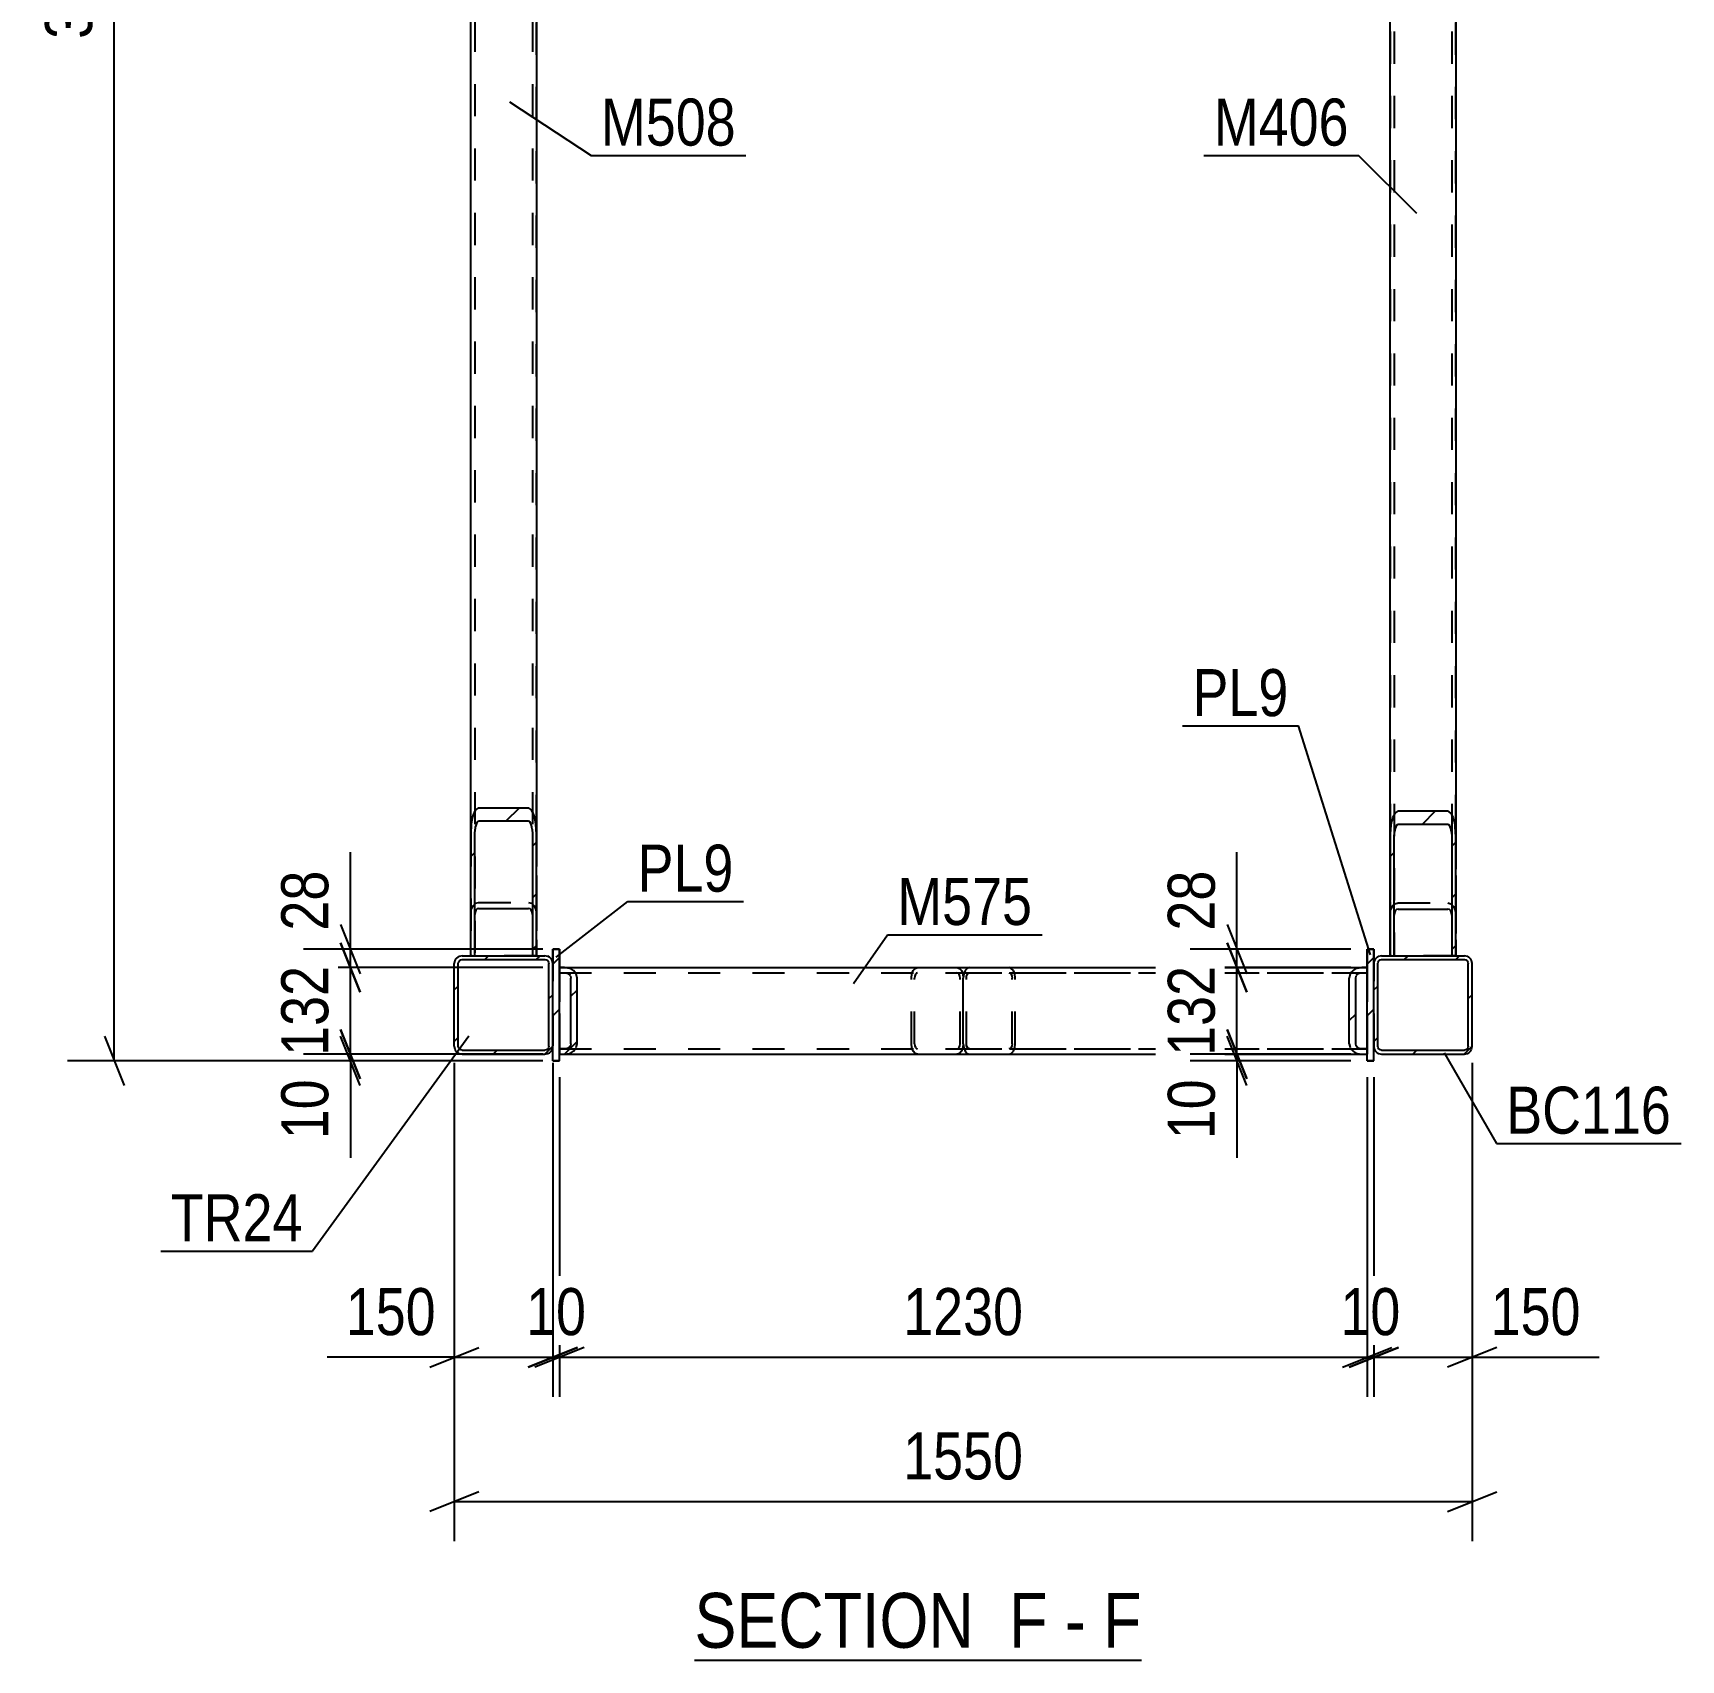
# Model space of a CAD drawing. Header units: millimetres. Extents: x -808 to 381, y -747 to 94.
# Drawn here: x 138.7 to 239.1, y -291.8 to -192.8 of the extents above; entities that cross this region are included whole.
import ezdxf

# ---------------------------------------------------------------- set-up
doc = ezdxf.new("R2010")
doc.units = ezdxf.units.MM
doc.linetypes.add('DXK_LINE_DOT2', pattern=[3.9198, 1.9599, -1.9599])
doc.styles.add('Arial Narrow', font='ARIALN.TTF', dxfattribs={"height": 0.2})

# ---------------------------------------------------------------- blocks, each defined once
blk = doc.blocks.new('Unknown-232923327-17 - 104352')
at = {"color": 6, "linetype": 'Continuous'}
blk.add_line((179, -291.85), (206.22, -291.85), dxfattribs=at)
at = {"color": 0, "linetype": 'Continuous'}
for points in [[(197.11, -291.1), (197.11, -287.6), (179, -287.6), (179, -291.1)], [(200.5, -291.1), (200.5, -287.6), (198.16, -287.6), (198.16, -291.1)], [(202.83, -291.1), (202.83, -287.6), (201.55, -287.6), (201.55, -291.1)], [(206.22, -291.1), (206.22, -287.6), (203.88, -287.6), (203.88, -291.1)]]:
    blk.add_wipeout(points, dxfattribs=at)
at = {"color": 7, "linetype": 'Continuous', "style": 'Arial Narrow'}
for s, p in [('SECTION ', (179, -291.1)), ('F', (198.16, -291.1)), ('F', (203.88, -291.1)), ('-', (201.55, -291.1))]:
    blk.add_text(s, height=3.34, dxfattribs=at).set_placement(p)
blk = doc.blocks.new('Part-232923327-104381 - 104352')
at = {"linetype": 'Continuous'}
h = blk.add_hatch(dxfattribs=at)
h.set_pattern_fill('', scale=0.7, style=0, pattern_type=0)
h.set_pattern_definition([(45, (171.0858, -254.949), (-1.5715, 1.5715), [])])
h.paths.add_polyline_path([(170.77, -254.95), (171.09, -254.95), (171.38, -254.9), (171.63, -254.76), (171.79, -254.55), (171.85, -254.31), (171.85, -250.31), (171.79, -250.06), (171.63, -249.86), (171.38, -249.72), (171.09, -249.67), (170.77, -249.67), (170.77, -249.99), (171.09, -249.99), (171.23, -250.01), (171.36, -250.08), (171.44, -250.19), (171.47, -250.31), (171.47, -254.31), (171.44, -254.43), (171.36, -254.54), (171.23, -254.6), (171.09, -254.63), (170.77, -254.63)])
at = {"color": 7, "linetype": 'DXK_LINE_DOT2'}
for p, q in [((171.09, -249.67), (170.77, -249.67)), ((170.77, -249.67), (170.77, -254.95)), ((170.77, -249.99), (171.09, -249.99)), ((171.09, -254.63), (170.77, -254.63)), ((170.77, -254.95), (171.09, -254.95))]:
    blk.add_line(p, q, dxfattribs=at)
at = {"color": 2, "linetype": 'Continuous'}
for p, q in [((171.09, -249.67), (170.77, -249.67)), ((170.77, -249.67), (170.77, -249.99)), ((171.38, -249.72), (171.09, -249.67)), ((170.77, -249.99), (171.09, -249.99)), ((171.09, -249.99), (171.23, -250.01)), ((171.44, -250.19), (171.47, -250.31)), ((171.47, -254.31), (171.47, -250.31)), ((171.85, -250.31), (171.79, -250.06)), ((171.85, -254.31), (171.85, -250.31)), ((170.77, -254.63), (171.09, -254.63)), ((170.77, -254.95), (170.77, -254.63)), ((170.77, -254.95), (171.09, -254.95)), ((171.23, -254.6), (171.09, -254.63)), ((171.09, -254.95), (171.38, -254.9)), ((171.47, -254.31), (171.44, -254.43)), ((171.79, -254.55), (171.85, -254.31))]:
    blk.add_line(p, q, dxfattribs=at)
for centre, radius, start, end in [((171.16, -250.4), 0.716, 27.9463, 72.2988), ((171.12, -250.35), 0.358, 27.9463, 72.2988), ((171.12, -254.26), 0.358, 287.7012, 332.0537), ((171.16, -254.22), 0.716, 287.7012, 332.0537)]:
    blk.add_arc(centre, radius, start, end, dxfattribs=at)
blk = doc.blocks.new('Part-232923327-104383 - 104352')
at = {"color": 7, "linetype": 'DXK_LINE_DOT2'}
for p, q in [((170.77, -249.67), (194.98, -249.67)), ((170.77, -254.95), (170.77, -249.67)), ((219.65, -249.67), (219.97, -249.67)), ((219.97, -254.95), (219.97, -249.67)), ((170.77, -249.99), (219.97, -249.99)), ((170.77, -254.63), (219.97, -254.63)), ((170.77, -254.95), (194.98, -254.95)), ((219.65, -254.95), (219.97, -254.95))]:
    blk.add_line(p, q, dxfattribs=at)
at = {"color": 2, "linetype": 'Continuous'}
for p, q in [((194.98, -249.67), (219.65, -249.67)), ((194.98, -254.95), (219.65, -254.95))]:
    blk.add_line(p, q, dxfattribs=at)
blk = doc.blocks.new('Part-232923327-104384 - 104352')
at = {"color": 7, "linetype": 'DXK_LINE_DOT2'}
for p, q in [((170.77, -249.67), (171.09, -249.67)), ((170.77, -249.67), (170.77, -254.95)), ((192.24, -250.06), (192.32, -249.86)), ((192.32, -249.86), (192.44, -249.72)), ((192.44, -249.72), (192.59, -249.67)), ((170.77, -249.99), (194.98, -249.99)), ((192.21, -250.31), (192.24, -250.06)), ((192.21, -254.31), (192.21, -250.31)), ((192.41, -250.19), (192.4, -250.31)), ((192.4, -254.31), (192.4, -250.31)), ((192.46, -250.08), (192.41, -250.19)), ((192.52, -250.01), (192.46, -250.08)), ((192.59, -249.99), (192.52, -250.01)), ((195.06, -250.01), (194.98, -249.99)), ((195.12, -250.08), (195.06, -250.01)), ((195.16, -250.19), (195.12, -250.08)), ((195.18, -250.31), (195.16, -250.19)), ((195.18, -254.31), (195.18, -250.31)), ((170.77, -254.63), (194.98, -254.63)), ((170.77, -254.95), (171.09, -254.95)), ((170.77, -254.95), (171.09, -254.95)), ((192.24, -254.55), (192.21, -254.31)), ((192.32, -254.76), (192.24, -254.55)), ((192.44, -254.9), (192.32, -254.76)), ((192.4, -254.31), (192.41, -254.43)), ((192.41, -254.43), (192.46, -254.54)), ((192.59, -254.95), (192.44, -254.9)), ((192.46, -254.54), (192.52, -254.6)), ((192.52, -254.6), (192.59, -254.63)), ((194.98, -254.63), (195.06, -254.6)), ((195.06, -254.6), (195.12, -254.54)), ((195.12, -254.54), (195.16, -254.43)), ((195.16, -254.43), (195.18, -254.31))]:
    blk.add_line(p, q, dxfattribs=at)
at = {"color": 2, "linetype": 'Continuous'}
for p, q in [((171.09, -249.67), (194.98, -249.67)), ((194.98, -249.67), (195.13, -249.72)), ((195.13, -249.72), (195.26, -249.86)), ((195.26, -249.86), (195.34, -250.06)), ((195.34, -250.06), (195.37, -250.31)), ((195.37, -254.31), (195.37, -250.31)), ((171.09, -254.95), (194.98, -254.95)), ((195.13, -254.9), (194.98, -254.95)), ((195.26, -254.76), (195.13, -254.9)), ((195.34, -254.55), (195.26, -254.76)), ((195.37, -254.31), (195.34, -254.55))]:
    blk.add_line(p, q, dxfattribs=at)
blk = doc.blocks.new('Part-232923327-104517 - 104352')
at = {"linetype": 'Continuous'}
h = blk.add_hatch(dxfattribs=at)
h.set_pattern_fill('', scale=0.7, style=0, pattern_type=0)
h.set_pattern_definition([(45, (225.8873, -254.9499), (-1.57154, 1.57154), [])])
h.paths.add_polyline_path([(220.85, -254.95), (225.89, -254.95), (226.07, -254.91), (226.23, -254.81), (226.33, -254.65), (226.37, -254.47), (226.37, -249.43), (226.33, -249.25), (226.23, -249.09), (226.07, -248.99), (225.89, -248.95), (220.85, -248.95), (220.66, -248.99), (220.51, -249.09), (220.4, -249.25), (220.37, -249.43), (220.37, -254.47), (220.4, -254.65), (220.51, -254.81), (220.66, -254.91)])
h.paths.add_polyline_path([(220.63, -254.56), (220.61, -254.47), (220.61, -249.43), (220.63, -249.34), (220.68, -249.26), (220.76, -249.21), (220.85, -249.19), (225.89, -249.19), (225.98, -249.21), (226.06, -249.26), (226.11, -249.34), (226.13, -249.43), (226.13, -254.47), (226.11, -254.56), (226.06, -254.64), (225.98, -254.69), (225.89, -254.71), (220.85, -254.71), (220.76, -254.69), (220.68, -254.64)])
at = {"color": 2, "linetype": 'Continuous'}
for p, q in [((220.4, -249.25), (220.37, -249.43)), ((220.37, -249.43), (220.37, -249.43)), ((220.37, -254.47), (220.37, -249.43)), ((220.61, -249.43), (220.63, -249.34)), ((220.61, -249.43), (220.61, -249.43)), ((220.61, -254.47), (220.61, -249.43)), ((220.63, -249.34), (220.68, -249.26)), ((220.85, -248.95), (220.66, -248.99)), ((220.68, -249.26), (220.76, -249.21)), ((220.76, -249.21), (220.85, -249.19)), ((220.85, -248.95), (220.85, -248.95)), ((220.85, -248.95), (225.89, -248.95)), ((220.85, -249.19), (220.85, -249.19)), ((220.85, -249.19), (225.89, -249.19)), ((225.89, -248.95), (225.89, -248.95)), ((226.07, -248.99), (225.89, -248.95)), ((225.89, -249.19), (225.89, -249.19)), ((225.89, -249.19), (225.98, -249.21)), ((225.98, -249.21), (226.06, -249.26)), ((226.06, -249.26), (226.11, -249.34)), ((226.11, -249.34), (226.13, -249.43)), ((226.13, -249.43), (226.13, -249.43)), ((226.13, -254.47), (226.13, -249.43)), ((226.37, -249.43), (226.33, -249.25)), ((226.37, -249.43), (226.37, -249.43)), ((226.37, -254.47), (226.37, -249.43)), ((220.37, -254.47), (220.37, -254.47)), ((220.37, -254.47), (220.4, -254.65)), ((220.61, -254.47), (220.61, -254.47)), ((220.63, -254.56), (220.61, -254.47)), ((220.68, -254.64), (220.63, -254.56)), ((220.66, -254.91), (220.85, -254.95)), ((220.76, -254.69), (220.68, -254.64)), ((220.85, -254.71), (220.76, -254.69)), ((220.85, -254.71), (220.85, -254.71)), ((220.85, -254.71), (225.89, -254.71)), ((220.85, -254.95), (220.85, -254.95)), ((220.85, -254.95), (225.89, -254.95)), ((225.98, -254.69), (225.89, -254.71)), ((225.89, -254.71), (225.89, -254.71)), ((225.89, -254.95), (226.07, -254.91)), ((225.89, -254.95), (225.89, -254.95)), ((226.06, -254.64), (225.98, -254.69)), ((226.11, -254.56), (226.06, -254.64)), ((226.13, -254.47), (226.11, -254.56)), ((226.13, -254.47), (226.13, -254.47)), ((226.33, -254.65), (226.37, -254.47)), ((226.37, -254.47), (226.37, -254.47))]:
    blk.add_line(p, q, dxfattribs=at)
for centre, start, end in [((220.85, -249.43), 112.5, 157.5), ((225.89, -249.43), 22.5, 67.5), ((220.85, -254.47), 202.5, 247.5), ((225.89, -254.47), 292.5, 337.5)]:
    blk.add_arc(centre, 0.48, start, end, dxfattribs=at)
blk = doc.blocks.new('Part-232923327-104385 - 104352')
at = {"color": 7, "linetype": 'DXK_LINE_DOT2'}
blk.add_line((219.97, -249.79), (219.97, -254.83), dxfattribs=at)
blk = doc.blocks.new('Part-232923327-104386 - 104352')
at = {"color": 7, "linetype": 'DXK_LINE_DOT2'}
blk.add_line((170.77, -249.79), (170.77, -254.83), dxfattribs=at)
blk = doc.blocks.new('Part-232923327-104394 - 104352')
at = {"color": 2, "linetype": 'Continuous'}
for p, q in [((221.37, -241.72), (221.37, -129.95)), ((225.37, -129.95), (225.37, -241.72))]:
    blk.add_line(p, q, dxfattribs=at)
at = {"color": 7, "linetype": 'DXK_LINE_DOT2'}
for p, q in [((221.37, -129.95), (225.37, -129.95)), ((221.61, -129.95), (221.61, -248.95)), ((225.13, -129.95), (225.13, -248.95)), ((221.37, -241.72), (221.37, -248.95)), ((225.37, -241.72), (225.37, -248.95)), ((225.37, -248.95), (221.37, -248.95))]:
    blk.add_line(p, q, dxfattribs=at)
blk = doc.blocks.new('Part-232923327-104395 - 104352')
at = {"color": 7, "linetype": 'DXK_LINE_DOT2'}
for p, q in [((221.37, -248.95), (221.37, -244.06)), ((221.61, -248.95), (221.61, -244.06)), ((225.13, -244.06), (225.13, -248.95)), ((225.37, -244.06), (225.37, -248.95)), ((225.37, -248.95), (221.37, -248.95))]:
    blk.add_line(p, q, dxfattribs=at)
blk = doc.blocks.new('Part-232923327-104400 - 104352')
at = {"linetype": 'Continuous'}
h = blk.add_hatch(dxfattribs=at)
h.set_pattern_fill('', scale=0.7, style=0, pattern_type=0)
h.set_pattern_definition([(45, (221.6073, -248.95), (-1.57154, 1.57154), [])])
h.paths.add_polyline_path([(221.37, -248.95), (221.61, -248.95), (221.61, -241.72), (221.63, -241.42), (221.68, -241.16), (221.76, -240.99), (221.85, -240.93), (224.89, -240.93), (224.98, -240.99), (225.06, -241.16), (225.11, -241.42), (225.13, -241.72), (225.13, -248.95), (225.37, -248.95), (225.37, -241.72), (225.33, -241.11), (225.23, -240.6), (225.07, -240.26), (224.89, -240.13), (221.85, -240.13), (221.66, -240.26), (221.51, -240.6), (221.4, -241.11), (221.37, -241.72)])
at = {"color": 2, "linetype": 'Continuous'}
for p, q in [((221.85, -240.13), (221.66, -240.26)), ((221.85, -240.13), (224.89, -240.13)), ((225.07, -240.26), (224.89, -240.13)), ((221.4, -241.11), (221.37, -241.72)), ((221.37, -248.95), (221.37, -241.72)), ((221.61, -241.72), (221.63, -241.42)), ((221.61, -248.95), (221.61, -241.72)), ((221.76, -240.99), (221.85, -240.93)), ((221.85, -240.93), (224.89, -240.93)), ((224.89, -240.93), (224.98, -240.99)), ((225.11, -241.42), (225.13, -241.72)), ((225.13, -241.72), (225.13, -248.95)), ((225.37, -241.72), (225.33, -241.11)), ((225.37, -248.95), (225.37, -241.72)), ((221.63, -246.34), (221.61, -246.48)), ((221.68, -246.22), (221.63, -246.34)), ((221.76, -246.14), (221.68, -246.22)), ((221.85, -246.11), (221.76, -246.14)), ((221.85, -246.11), (224.89, -246.11)), ((224.98, -246.14), (224.89, -246.11)), ((225.06, -246.22), (224.98, -246.14)), ((225.11, -246.34), (225.06, -246.22)), ((225.13, -246.48), (225.11, -246.34)), ((221.37, -248.95), (221.61, -248.95)), ((225.13, -248.95), (225.37, -248.95))]:
    blk.add_line(p, q, dxfattribs=at)
at = {"color": 7, "linetype": 'DXK_LINE_DOT2'}
for p, q in [((221.37, -241.72), (221.37, -248.95)), ((221.61, -248.95), (221.61, -241.72)), ((225.13, -241.72), (225.13, -248.95)), ((225.37, -241.72), (225.37, -248.95)), ((221.51, -245.96), (221.66, -245.8)), ((221.66, -245.8), (221.85, -245.74)), ((221.85, -245.74), (224.89, -245.74)), ((224.89, -245.74), (225.07, -245.8)), ((225.07, -245.8), (225.23, -245.96)), ((221.37, -246.48), (221.4, -246.2)), ((221.4, -246.2), (221.51, -245.96)), ((225.23, -245.96), (225.33, -246.2)), ((225.33, -246.2), (225.37, -246.48)), ((221.37, -248.95), (221.61, -248.95)), ((225.13, -248.95), (225.37, -248.95))]:
    blk.add_line(p, q, dxfattribs=at)
at = {"color": 2, "linetype": 'Continuous'}
for centre, radius, start, end in [((223.41, -241.25), 2.01, 150.2589, 176.1041), ((223.33, -241.25), 2.01, 3.8959, 29.7411), ((222.63, -241.49), 1, 150.2589, 176.1041), ((224.11, -241.49), 1, 3.8959, 29.7411)]:
    blk.add_arc(centre, radius, start, end, dxfattribs=at)
blk = doc.blocks.new('Part-232923327-104516 - 104352')
at = {"linetype": 'Continuous'}
h = blk.add_hatch(dxfattribs=at)
h.set_pattern_fill('', scale=0.7, style=0, pattern_type=0)
h.set_pattern_definition([(45, (169.8884, -254.949), (-1.57154, 1.57154), [])])
h.paths.add_polyline_path([(164.85, -254.95), (169.89, -254.95), (170.07, -254.91), (170.23, -254.81), (170.33, -254.65), (170.37, -254.47), (170.37, -249.43), (170.33, -249.25), (170.23, -249.09), (170.07, -248.99), (169.89, -248.95), (164.85, -248.95), (164.66, -248.99), (164.51, -249.09), (164.4, -249.25), (164.37, -249.43), (164.37, -254.47), (164.4, -254.65), (164.51, -254.81), (164.66, -254.91)])
h.paths.add_polyline_path([(164.63, -254.56), (164.61, -254.47), (164.61, -249.43), (164.63, -249.34), (164.68, -249.26), (164.76, -249.21), (164.85, -249.19), (169.89, -249.19), (169.98, -249.21), (170.06, -249.26), (170.11, -249.34), (170.13, -249.43), (170.13, -254.47), (170.11, -254.56), (170.06, -254.64), (169.98, -254.69), (169.89, -254.71), (164.85, -254.71), (164.76, -254.69), (164.68, -254.64)])
at = {"color": 2, "linetype": 'Continuous'}
for p, q in [((164.4, -249.25), (164.37, -249.43)), ((164.37, -249.43), (164.37, -249.43)), ((164.37, -254.47), (164.37, -249.43)), ((164.61, -249.43), (164.63, -249.34)), ((164.61, -249.43), (164.61, -249.43)), ((164.61, -254.47), (164.61, -249.43)), ((164.63, -249.34), (164.68, -249.26)), ((164.85, -248.95), (164.66, -248.99)), ((164.68, -249.26), (164.76, -249.21)), ((164.76, -249.21), (164.85, -249.19)), ((164.85, -248.95), (164.85, -248.95)), ((164.85, -248.95), (169.89, -248.95)), ((164.85, -249.19), (164.85, -249.19)), ((164.85, -249.19), (169.89, -249.19)), ((169.89, -248.95), (169.89, -248.95)), ((170.07, -248.99), (169.89, -248.95)), ((169.89, -249.19), (169.89, -249.19)), ((169.89, -249.19), (169.98, -249.21)), ((169.98, -249.21), (170.06, -249.26)), ((170.06, -249.26), (170.11, -249.34)), ((170.11, -249.34), (170.13, -249.43)), ((170.13, -249.43), (170.13, -249.43)), ((170.13, -254.47), (170.13, -249.43)), ((170.37, -249.43), (170.33, -249.25)), ((170.37, -249.43), (170.37, -249.43)), ((170.37, -254.47), (170.37, -249.43)), ((164.37, -254.47), (164.37, -254.47)), ((164.37, -254.47), (164.4, -254.65)), ((164.61, -254.47), (164.61, -254.47)), ((164.63, -254.56), (164.61, -254.47)), ((164.68, -254.64), (164.63, -254.56)), ((164.66, -254.91), (164.85, -254.95)), ((164.76, -254.69), (164.68, -254.64)), ((164.85, -254.71), (164.76, -254.69)), ((164.85, -254.71), (164.85, -254.71)), ((164.85, -254.71), (169.89, -254.71)), ((164.85, -254.95), (164.85, -254.95)), ((164.85, -254.95), (169.89, -254.95)), ((169.98, -254.69), (169.89, -254.71)), ((169.89, -254.71), (169.89, -254.71)), ((169.89, -254.95), (170.07, -254.91)), ((169.89, -254.95), (169.89, -254.95)), ((170.06, -254.64), (169.98, -254.69)), ((170.11, -254.56), (170.06, -254.64)), ((170.13, -254.47), (170.11, -254.56)), ((170.13, -254.47), (170.13, -254.47)), ((170.33, -254.65), (170.37, -254.47)), ((170.37, -254.47), (170.37, -254.47))]:
    blk.add_line(p, q, dxfattribs=at)
for centre, start, end in [((164.85, -249.43), 112.5, 157.5), ((169.89, -249.43), 22.5, 67.5), ((164.85, -254.47), 202.5, 247.5), ((169.89, -254.47), 292.5, 337.5)]:
    blk.add_arc(centre, 0.48, start, end, dxfattribs=at)
blk = doc.blocks.new('Part-232923327-104401 - 104352')
at = {"color": 7, "linetype": 'DXK_LINE_DOT2'}
for p, q in [((225.37, -129.95), (221.37, -129.95)), ((221.37, -129.95), (221.37, -248.95)), ((221.61, -129.95), (221.61, -248.95)), ((225.13, -129.95), (225.13, -248.95)), ((225.37, -248.95), (225.37, -129.95)), ((221.37, -132.42), (221.4, -132.7)), ((221.63, -132.56), (221.61, -132.42)), ((225.13, -132.42), (225.11, -132.56)), ((225.33, -132.7), (225.37, -132.42)), ((221.4, -132.7), (221.51, -132.94)), ((221.51, -132.94), (221.66, -133.1)), ((221.68, -132.68), (221.63, -132.56)), ((221.66, -133.1), (221.85, -133.16)), ((221.76, -132.76), (221.68, -132.68)), ((221.85, -132.79), (221.76, -132.76)), ((221.85, -132.79), (224.89, -132.79)), ((221.85, -133.16), (224.89, -133.16)), ((224.98, -132.76), (224.89, -132.79)), ((224.89, -133.16), (225.07, -133.1)), ((225.06, -132.68), (224.98, -132.76)), ((225.11, -132.56), (225.06, -132.68)), ((225.07, -133.1), (225.23, -132.94)), ((225.23, -132.94), (225.33, -132.7)), ((221.51, -245.96), (221.66, -245.8)), ((221.66, -245.8), (221.85, -245.74)), ((221.85, -245.74), (224.89, -245.74)), ((224.89, -245.74), (225.07, -245.8)), ((225.07, -245.8), (225.23, -245.96)), ((221.37, -246.48), (221.4, -246.2)), ((221.4, -246.2), (221.51, -245.96)), ((221.63, -246.34), (221.61, -246.48)), ((221.68, -246.22), (221.63, -246.34)), ((221.76, -246.14), (221.68, -246.22)), ((221.85, -246.11), (221.76, -246.14)), ((221.85, -246.11), (224.89, -246.11)), ((224.98, -246.14), (224.89, -246.11)), ((225.06, -246.22), (224.98, -246.14)), ((225.11, -246.34), (225.06, -246.22)), ((225.13, -246.48), (225.11, -246.34)), ((225.23, -245.96), (225.33, -246.2)), ((225.33, -246.2), (225.37, -246.48)), ((225.37, -248.95), (221.37, -248.95))]:
    blk.add_line(p, q, dxfattribs=at)
blk = doc.blocks.new('Part-232923327-104467 - 104352')
at = {"color": 7, "linetype": 'DXK_LINE_DOT2'}
for p, q in [((220.37, -248.55), (219.97, -248.55)), ((219.97, -248.55), (219.97, -255.35)), ((220.37, -255.35), (220.37, -248.55)), ((219.97, -255.35), (220.37, -255.35))]:
    blk.add_line(p, q, dxfattribs=at)
blk = doc.blocks.new('Part-232923327-104410 - 104352')
at = {"color": 2, "linetype": 'Continuous'}
for p, q in [((165.37, -241.55), (165.37, -129.23)), ((169.37, -129.23), (169.37, -241.55))]:
    blk.add_line(p, q, dxfattribs=at)
at = {"color": 7, "linetype": 'DXK_LINE_DOT2'}
for p, q in [((165.37, -129.23), (169.37, -129.23)), ((165.61, -129.23), (165.61, -248.95)), ((169.13, -129.23), (169.13, -248.95)), ((165.37, -241.55), (165.37, -248.95)), ((169.37, -241.55), (169.37, -248.95)), ((165.37, -248.95), (169.37, -248.95))]:
    blk.add_line(p, q, dxfattribs=at)
blk = doc.blocks.new('Part-232923327-104412 - 104352')
at = {"color": 7, "linetype": 'DXK_LINE_DOT2'}
for p, q in [((165.37, -248.95), (165.37, -244.06)), ((165.61, -248.95), (165.61, -244.06)), ((169.13, -244.06), (169.13, -248.95)), ((169.37, -244.06), (169.37, -248.95)), ((169.37, -248.95), (165.37, -248.95))]:
    blk.add_line(p, q, dxfattribs=at)
blk = doc.blocks.new('Part-232923327-104418 - 104352')
at = {"linetype": 'Continuous'}
h = blk.add_hatch(dxfattribs=at)
h.set_pattern_fill('', scale=0.7, style=0, pattern_type=0)
h.set_pattern_definition([(45, (165.6084, -248.9489), (-1.57154, 1.57154), [])])
h.paths.add_polyline_path([(165.37, -248.95), (165.61, -248.95), (165.61, -241.55), (165.63, -241.24), (165.68, -240.98), (165.76, -240.81), (165.85, -240.74), (168.89, -240.74), (168.98, -240.81), (169.06, -240.98), (169.11, -241.24), (169.13, -241.55), (169.13, -248.95), (169.37, -248.95), (169.37, -241.55), (169.33, -240.93), (169.23, -240.41), (169.07, -240.06), (168.89, -239.94), (165.85, -239.94), (165.66, -240.06), (165.51, -240.41), (165.4, -240.93), (165.37, -241.55)])
at = {"color": 2, "linetype": 'Continuous'}
for p, q in [((165.85, -239.94), (165.66, -240.06)), ((165.76, -240.81), (165.85, -240.74)), ((165.85, -239.94), (168.89, -239.94)), ((165.85, -240.74), (168.89, -240.74)), ((169.07, -240.06), (168.89, -239.94)), ((168.89, -240.74), (168.98, -240.81)), ((165.4, -240.93), (165.37, -241.55)), ((165.37, -248.95), (165.37, -241.55)), ((165.61, -241.55), (165.63, -241.24)), ((165.61, -248.95), (165.61, -241.55)), ((169.11, -241.24), (169.13, -241.55)), ((169.13, -241.55), (169.13, -248.95)), ((169.37, -241.55), (169.33, -240.93)), ((169.37, -248.95), (169.37, -241.55)), ((165.63, -246.3), (165.61, -246.44)), ((165.68, -246.18), (165.63, -246.3)), ((165.76, -246.1), (165.68, -246.18)), ((165.85, -246.07), (165.76, -246.1)), ((165.85, -246.07), (168.89, -246.07)), ((168.98, -246.1), (168.89, -246.07)), ((169.06, -246.18), (168.98, -246.1)), ((169.11, -246.3), (169.06, -246.18)), ((169.13, -246.44), (169.11, -246.3)), ((165.37, -248.95), (165.61, -248.95)), ((169.13, -248.95), (169.37, -248.95))]:
    blk.add_line(p, q, dxfattribs=at)
at = {"color": 7, "linetype": 'DXK_LINE_DOT2'}
for p, q in [((165.37, -241.55), (165.37, -248.95)), ((165.61, -248.95), (165.61, -241.55)), ((169.13, -241.55), (169.13, -248.95)), ((169.37, -241.55), (169.37, -248.95)), ((165.4, -246.16), (165.51, -245.92)), ((165.51, -245.92), (165.66, -245.76)), ((165.66, -245.76), (165.85, -245.7)), ((165.85, -245.7), (168.89, -245.7)), ((168.89, -245.7), (169.07, -245.76)), ((169.07, -245.76), (169.23, -245.92)), ((169.23, -245.92), (169.33, -246.16)), ((165.37, -246.44), (165.4, -246.16)), ((169.33, -246.16), (169.37, -246.44)), ((165.37, -248.95), (165.61, -248.95)), ((169.13, -248.95), (169.37, -248.95))]:
    blk.add_line(p, q, dxfattribs=at)
at = {"color": 2, "linetype": 'Continuous'}
for centre, radius, start, end in [((167.46, -241.07), 2.06, 150.6678, 176.1885), ((166.66, -241.31), 1.03, 150.6678, 176.1885), ((168.08, -241.31), 1.03, 3.8115, 29.3322), ((167.27, -241.07), 2.06, 3.8115, 29.3322)]:
    blk.add_arc(centre, radius, start, end, dxfattribs=at)
blk = doc.blocks.new('Part-232923327-104419 - 104352')
at = {"color": 7, "linetype": 'DXK_LINE_DOT2'}
for p, q in [((169.37, -129.23), (165.37, -129.23)), ((165.37, -248.95), (165.37, -129.23)), ((165.61, -129.23), (165.61, -248.95)), ((169.13, -129.23), (169.13, -248.95)), ((169.37, -248.95), (169.37, -129.23)), ((165.37, -131.46), (165.4, -131.74)), ((165.63, -131.6), (165.61, -131.46)), ((169.13, -131.46), (169.11, -131.6)), ((169.33, -131.74), (169.37, -131.46)), ((165.4, -131.74), (165.51, -131.98)), ((165.51, -131.98), (165.66, -132.14)), ((165.68, -131.72), (165.63, -131.6)), ((165.66, -132.14), (165.85, -132.2)), ((165.76, -131.8), (165.68, -131.72)), ((165.85, -131.83), (165.76, -131.8)), ((165.85, -131.83), (168.89, -131.83)), ((165.85, -132.2), (168.89, -132.2)), ((168.98, -131.8), (168.89, -131.83)), ((168.89, -132.2), (169.07, -132.14)), ((169.06, -131.72), (168.98, -131.8)), ((169.11, -131.6), (169.06, -131.72)), ((169.07, -132.14), (169.23, -131.98)), ((169.23, -131.98), (169.33, -131.74)), ((165.4, -246.16), (165.51, -245.92)), ((165.51, -245.92), (165.66, -245.75)), ((165.66, -245.75), (165.85, -245.7)), ((165.85, -245.7), (168.89, -245.7)), ((168.89, -245.7), (169.07, -245.75)), ((169.07, -245.75), (169.23, -245.92)), ((169.23, -245.92), (169.33, -246.16)), ((165.37, -246.44), (165.4, -246.16)), ((165.63, -246.3), (165.61, -246.44)), ((165.68, -246.18), (165.63, -246.3)), ((165.76, -246.1), (165.68, -246.18)), ((165.85, -246.07), (165.76, -246.1)), ((165.85, -246.07), (168.89, -246.07)), ((168.98, -246.1), (168.89, -246.07)), ((169.06, -246.18), (168.98, -246.1)), ((169.11, -246.3), (169.06, -246.18)), ((169.13, -246.44), (169.11, -246.3)), ((169.33, -246.16), (169.37, -246.44)), ((169.37, -248.95), (165.37, -248.95))]:
    blk.add_line(p, q, dxfattribs=at)
blk = doc.blocks.new('Part-232923327-104442 - 104352')
at = {"linetype": 'Continuous'}
h = blk.add_hatch(dxfattribs=at)
h.set_pattern_fill('', scale=0.7, style=0, pattern_type=0)
h.set_pattern_definition([(45, (219.9673, -254.949), (-1.5715, 1.5715), [])])
h.paths.add_polyline_path([(219.65, -254.95), (219.97, -254.95), (219.97, -254.63), (219.65, -254.63), (219.5, -254.6), (219.38, -254.54), (219.3, -254.43), (219.27, -254.31), (219.27, -250.31), (219.3, -250.19), (219.38, -250.08), (219.5, -250.01), (219.65, -249.99), (219.97, -249.99), (219.97, -249.67), (219.65, -249.67), (219.36, -249.72), (219.11, -249.86), (218.94, -250.06), (218.88, -250.31), (218.88, -254.31), (218.94, -254.55), (219.11, -254.76), (219.36, -254.9)])
at = {"color": 2, "linetype": 'Continuous'}
for p, q in [((219.65, -249.67), (219.36, -249.72)), ((219.65, -249.67), (219.97, -249.67)), ((219.97, -249.99), (219.97, -249.67)), ((218.94, -250.06), (218.88, -250.31)), ((218.88, -254.31), (218.88, -250.31)), ((219.27, -250.31), (219.3, -250.19)), ((219.27, -254.31), (219.27, -250.31)), ((219.5, -250.01), (219.65, -249.99)), ((219.65, -249.99), (219.97, -249.99)), ((218.88, -254.31), (218.94, -254.55)), ((219.3, -254.43), (219.27, -254.31)), ((219.36, -254.9), (219.65, -254.95)), ((219.65, -254.63), (219.5, -254.6)), ((219.97, -254.63), (219.65, -254.63)), ((219.65, -254.95), (219.97, -254.95)), ((219.97, -254.95), (219.97, -254.63))]:
    blk.add_line(p, q, dxfattribs=at)
at = {"color": 7, "linetype": 'DXK_LINE_DOT2'}
for p, q in [((219.97, -249.67), (219.65, -249.67)), ((219.97, -254.95), (219.97, -249.67)), ((219.65, -249.99), (219.97, -249.99)), ((219.65, -254.63), (219.97, -254.63)), ((219.65, -254.95), (219.97, -254.95))]:
    blk.add_line(p, q, dxfattribs=at)
at = {"color": 2, "linetype": 'Continuous'}
for centre, radius, start, end in [((219.57, -250.4), 0.716, 107.7012, 152.0537), ((219.61, -250.35), 0.358, 107.7012, 152.0537), ((219.57, -254.22), 0.716, 207.9463, 252.2988), ((219.61, -254.26), 0.358, 207.9463, 252.2988)]:
    blk.add_arc(centre, radius, start, end, dxfattribs=at)
blk = doc.blocks.new('Part-232923327-104466 - 104352')
at = {"linetype": 'Continuous'}
h = blk.add_hatch(dxfattribs=at)
h.set_pattern_fill('', scale=0.7, style=0, pattern_type=0)
h.set_pattern_definition([(45, (220.3673, -255.3499), (-1.57154, 1.57154), [])])
h.paths.add_polyline_path([(219.97, -255.35), (220.37, -255.35), (220.37, -248.55), (219.97, -248.55)])
at = {"color": 7, "linetype": 'DXK_LINE_DOT2'}
for p, q in [((219.97, -248.55), (220.37, -248.55)), ((219.97, -255.35), (219.97, -248.55)), ((220.37, -248.55), (220.37, -255.35)), ((220.37, -255.35), (219.97, -255.35))]:
    blk.add_line(p, q, dxfattribs=at)
at = {"color": 2, "linetype": 'Continuous'}
for p, q in [((219.97, -248.55), (220.37, -248.55)), ((219.97, -255.35), (219.97, -248.55)), ((220.37, -255.35), (220.37, -248.55)), ((219.97, -255.35), (220.37, -255.35))]:
    blk.add_line(p, q, dxfattribs=at)
blk = doc.blocks.new('Part-232923327-104443 - 104352')
at = {"color": 7, "linetype": 'DXK_LINE_DOT2'}
for p, q in [((195.48, -249.86), (195.4, -250.06)), ((195.6, -249.72), (195.48, -249.86)), ((195.75, -249.67), (195.6, -249.72)), ((195.75, -249.67), (219.97, -249.67)), ((198.29, -249.72), (198.14, -249.67)), ((198.42, -249.86), (198.29, -249.72)), ((198.5, -250.06), (198.42, -249.86)), ((219.97, -249.67), (219.97, -254.95)), ((195.4, -250.06), (195.37, -250.31)), ((195.37, -254.31), (195.37, -250.31)), ((195.56, -250.31), (195.57, -250.19)), ((195.56, -254.31), (195.56, -250.31)), ((195.57, -250.19), (195.62, -250.08)), ((195.62, -250.08), (195.68, -250.01)), ((195.68, -250.01), (195.75, -249.99)), ((195.75, -249.99), (219.97, -249.99)), ((198.14, -249.99), (198.22, -250.01)), ((198.22, -250.01), (198.28, -250.08)), ((198.28, -250.08), (198.32, -250.19)), ((198.32, -250.19), (198.34, -250.31)), ((198.34, -254.31), (198.34, -250.31)), ((198.53, -250.31), (198.5, -250.06)), ((198.53, -254.31), (198.53, -250.31)), ((195.37, -254.31), (195.4, -254.55)), ((195.4, -254.55), (195.48, -254.76)), ((195.48, -254.76), (195.6, -254.9)), ((195.57, -254.43), (195.56, -254.31)), ((195.62, -254.54), (195.57, -254.43)), ((195.6, -254.9), (195.75, -254.95)), ((195.68, -254.6), (195.62, -254.54)), ((195.75, -254.63), (195.68, -254.6)), ((195.75, -254.63), (219.97, -254.63)), ((195.75, -254.95), (219.97, -254.95)), ((198.22, -254.6), (198.14, -254.63)), ((198.14, -254.95), (198.29, -254.9)), ((198.28, -254.54), (198.22, -254.6)), ((198.32, -254.43), (198.28, -254.54)), ((198.29, -254.9), (198.42, -254.76)), ((198.34, -254.31), (198.32, -254.43)), ((198.42, -254.76), (198.5, -254.55)), ((198.5, -254.55), (198.53, -254.31))]:
    blk.add_line(p, q, dxfattribs=at)
blk = doc.blocks.new('Part-232923327-104472 - 104352')
at = {"color": 7, "linetype": 'DXK_LINE_DOT2'}
for p, q in [((170.77, -248.55), (170.37, -248.55)), ((170.37, -248.55), (170.37, -255.35)), ((170.77, -255.35), (170.77, -248.55)), ((170.37, -255.35), (170.77, -255.35))]:
    blk.add_line(p, q, dxfattribs=at)
blk = doc.blocks.new('Part-232923327-104473 - 104352')
at = {"linetype": 'Continuous'}
h = blk.add_hatch(dxfattribs=at)
h.set_pattern_fill('', scale=0.7, style=0, pattern_type=0)
h.set_pattern_definition([(45, (170.7684, -255.3499), (-1.57154, 1.57154), [])])
h.paths.add_polyline_path([(170.37, -255.35), (170.77, -255.35), (170.77, -248.55), (170.37, -248.55)])
at = {"color": 7, "linetype": 'DXK_LINE_DOT2'}
for p, q in [((170.37, -248.55), (170.77, -248.55)), ((170.37, -255.35), (170.37, -248.55)), ((170.77, -248.55), (170.77, -255.35)), ((170.77, -255.35), (170.37, -255.35))]:
    blk.add_line(p, q, dxfattribs=at)
at = {"color": 2, "linetype": 'Continuous'}
for p, q in [((170.37, -248.55), (170.77, -248.55)), ((170.37, -255.35), (170.37, -248.55)), ((170.77, -255.35), (170.77, -248.55)), ((170.37, -255.35), (170.77, -255.35))]:
    blk.add_line(p, q, dxfattribs=at)
blk = doc.blocks.new('StraightDimension-232923327-107484 - 104352')
at = {"color": 7, "linetype": 'Continuous'}
for p, q in [((158.04, -248.55), (158.04, -242.64)), ((158.04, -248.55), (158.04, -242.64)), ((157.44, -247.05), (158.64, -250.05)), ((169.77, -248.55), (155.19, -248.55)), ((158.64, -251.17), (157.44, -248.17)), ((158.04, -249.67), (158.04, -248.55)), ((169.77, -249.67), (155.19, -249.67))]:
    blk.add_line(p, q, dxfattribs=at)
at = {"color": 0}
blk.add_wipeout([(157.29, -243.17), (153.09, -243.17), (153.09, -248.02), (157.29, -248.02)], dxfattribs=at)
at = {"color": 3, "style": 'Arial Narrow'}
blk.add_text('28', height=2.863, rotation=90.0002, dxfattribs=at).set_placement((156.69, -247.42))
blk = doc.blocks.new('StraightDimension-232923327-107485 - 104352')
at = {"color": 7, "linetype": 'Continuous'}
for p, q in [((157.44, -248.17), (158.64, -251.17)), ((169.77, -249.67), (155.19, -249.67)), ((158.04, -254.95), (158.04, -249.67)), ((158.64, -256.45), (157.44, -253.45)), ((169.77, -254.95), (155.19, -254.95))]:
    blk.add_line(p, q, dxfattribs=at)
at = {"color": 0}
blk.add_wipeout([(157.29, -248.97), (153.09, -248.97), (153.09, -255.65), (157.29, -255.65)], dxfattribs=at)
at = {"color": 3, "style": 'Arial Narrow'}
blk.add_text('132', height=2.863, rotation=90.0002, dxfattribs=at).set_placement((156.69, -255.05))
blk = doc.blocks.new('StraightDimension-232923327-107486 - 104352')
at = {"color": 7, "linetype": 'Continuous'}
for p, q in [((157.44, -253.45), (158.64, -256.45)), ((158.64, -256.85), (157.44, -253.85)), ((169.77, -254.95), (155.19, -254.95)), ((158.04, -255.35), (158.04, -254.95)), ((169.77, -255.35), (155.19, -255.35)), ((158.04, -255.35), (158.04, -261.26)), ((158.04, -255.35), (158.04, -261.26))]:
    blk.add_line(p, q, dxfattribs=at)
at = {"color": 0}
blk.add_wipeout([(157.29, -255.87), (153.09, -255.87), (153.09, -260.73), (157.29, -260.73)], dxfattribs=at)
at = {"color": 3, "style": 'Arial Narrow'}
blk.add_text('10', height=2.863, rotation=90.0002, dxfattribs=at).set_placement((156.69, -260.13))
blk = doc.blocks.new('StraightDimension-232923327-107532 - 104352')
at = {"color": 7, "linetype": 'Continuous'}
for p, q in [((212.04, -248.55), (212.04, -242.64)), ((212.04, -248.55), (212.04, -242.64)), ((211.44, -247.05), (212.64, -250.05)), ((218.97, -248.55), (209.19, -248.55)), ((212.64, -251.17), (211.44, -248.17)), ((212.04, -249.67), (212.04, -248.55)), ((218.97, -249.67), (209.19, -249.67))]:
    blk.add_line(p, q, dxfattribs=at)
at = {"color": 0}
blk.add_wipeout([(211.29, -243.17), (207.09, -243.17), (207.09, -248.02), (211.29, -248.02)], dxfattribs=at)
at = {"color": 3, "style": 'Arial Narrow'}
blk.add_text('28', height=2.863, rotation=90.0002, dxfattribs=at).set_placement((210.69, -247.42))
blk = doc.blocks.new('StraightDimension-232923327-107533 - 104352')
at = {"color": 7, "linetype": 'Continuous'}
for p, q in [((211.44, -248.17), (212.64, -251.17)), ((218.97, -249.67), (209.19, -249.67)), ((212.04, -254.95), (212.04, -249.67)), ((212.64, -256.45), (211.44, -253.45)), ((218.97, -254.95), (209.19, -254.95))]:
    blk.add_line(p, q, dxfattribs=at)
at = {"color": 0}
blk.add_wipeout([(211.29, -248.97), (207.09, -248.97), (207.09, -255.65), (211.29, -255.65)], dxfattribs=at)
at = {"color": 3, "style": 'Arial Narrow'}
blk.add_text('132', height=2.863, rotation=90.0002, dxfattribs=at).set_placement((210.69, -255.05))
blk = doc.blocks.new('StraightDimension-232923327-107534 - 104352')
at = {"color": 7, "linetype": 'Continuous'}
for p, q in [((211.44, -253.45), (212.64, -256.45)), ((212.64, -256.85), (211.44, -253.85)), ((218.97, -254.95), (209.19, -254.95)), ((212.04, -255.35), (212.04, -254.95)), ((218.97, -255.35), (209.19, -255.35)), ((212.04, -255.35), (212.04, -261.26)), ((212.04, -255.35), (212.04, -261.26))]:
    blk.add_line(p, q, dxfattribs=at)
at = {"color": 0}
blk.add_wipeout([(211.29, -255.87), (207.09, -255.87), (207.09, -260.73), (211.29, -260.73)], dxfattribs=at)
at = {"color": 3, "style": 'Arial Narrow'}
blk.add_text('10', height=2.863, rotation=90.0002, dxfattribs=at).set_placement((210.69, -260.13))
blk = doc.blocks.new('StraightDimension-232923327-109755 - 104352')
at = {"color": 7, "linetype": 'Continuous'}
for p, q in [((226.37, -255.47), (226.37, -275.81)), ((220.37, -256.35), (220.37, -275.81)), ((218.87, -274.01), (221.87, -272.81)), ((227.87, -272.81), (224.87, -274.01)), ((220.37, -273.41), (226.37, -273.41)), ((226.37, -273.41), (234.1, -273.41)), ((226.37, -273.41), (234.1, -273.41))]:
    blk.add_line(p, q, dxfattribs=at)
at = {"color": 0}
blk.add_wipeout([(233.58, -272.66), (233.58, -268.46), (226.89, -268.46), (226.89, -272.66)], dxfattribs=at)
at = {"color": 3, "style": 'Arial Narrow'}
blk.add_text('150', height=2.863, dxfattribs=at).set_placement((227.49, -272.06))
blk = doc.blocks.new('StraightDimension-232923327-109756 - 104352')
at = {"color": 7, "linetype": 'Continuous'}
for p, q in [((219.97, -256.35), (219.97, -275.81)), ((220.37, -256.35), (220.37, -275.81)), ((218.47, -274.01), (221.47, -272.81)), ((221.87, -272.81), (218.87, -274.01)), ((219.97, -273.41), (220.37, -273.41))]:
    blk.add_line(p, q, dxfattribs=at)
at = {"color": 0}
blk.add_wipeout([(222.6, -272.66), (222.6, -268.46), (217.74, -268.46), (217.74, -272.66)], dxfattribs=at)
at = {"color": 3, "style": 'Arial Narrow'}
blk.add_text('10', height=2.863, dxfattribs=at).set_placement((218.34, -272.06))
blk = doc.blocks.new('StraightDimension-232923327-109757 - 104352')
at = {"color": 7, "linetype": 'Continuous'}
for p, q in [((170.77, -256.35), (170.77, -275.81)), ((219.97, -256.35), (219.97, -275.81)), ((172.27, -272.81), (169.27, -274.01)), ((218.47, -274.01), (221.47, -272.81)), ((170.77, -273.41), (219.97, -273.41))]:
    blk.add_line(p, q, dxfattribs=at)
at = {"color": 0}
blk.add_wipeout([(199.62, -272.66), (199.62, -268.46), (191.11, -268.46), (191.11, -272.66)], dxfattribs=at)
at = {"color": 3, "style": 'Arial Narrow'}
blk.add_text('1230', height=2.863, dxfattribs=at).set_placement((191.71, -272.06))
blk = doc.blocks.new('StraightDimension-232923327-109758 - 104352')
at = {"color": 7, "linetype": 'Continuous'}
for p, q in [((170.37, -255.47), (170.37, -275.81)), ((170.77, -256.35), (170.77, -275.81)), ((168.87, -274.01), (171.87, -272.81)), ((172.27, -272.81), (169.27, -274.01)), ((170.37, -273.41), (170.77, -273.41))]:
    blk.add_line(p, q, dxfattribs=at)
at = {"color": 0}
blk.add_wipeout([(173, -272.66), (173, -268.46), (168.14, -268.46), (168.14, -272.66)], dxfattribs=at)
at = {"color": 3, "style": 'Arial Narrow'}
blk.add_text('10', height=2.863, dxfattribs=at).set_placement((168.74, -272.06))
blk = doc.blocks.new('StraightDimension-232923327-109759 - 104352')
at = {"color": 7, "linetype": 'Continuous'}
for p, q in [((164.37, -255.47), (164.37, -275.81)), ((170.37, -255.47), (170.37, -275.81)), ((162.87, -274.01), (165.87, -272.81)), ((171.87, -272.81), (168.87, -274.01)), ((164.37, -273.41), (156.63, -273.41)), ((164.37, -273.41), (156.63, -273.41)), ((164.37, -273.41), (170.37, -273.41))]:
    blk.add_line(p, q, dxfattribs=at)
at = {"color": 0}
blk.add_wipeout([(163.84, -272.66), (163.84, -268.46), (157.16, -268.46), (157.16, -272.66)], dxfattribs=at)
at = {"color": 3, "style": 'Arial Narrow'}
blk.add_text('150', height=2.863, dxfattribs=at).set_placement((157.76, -272.06))
blk = doc.blocks.new('StraightDimension-232923327-109816 - 104352')
at = {"color": 7, "linetype": 'Continuous'}
for p, q in [((164.37, -255.47), (164.37, -284.6)), ((226.37, -255.47), (226.37, -284.6)), ((165.87, -281.6), (162.87, -282.8)), ((224.87, -282.8), (227.87, -281.6)), ((164.37, -282.2), (226.37, -282.2))]:
    blk.add_line(p, q, dxfattribs=at)
at = {"color": 0}
blk.add_wipeout([(199.62, -281.45), (199.62, -277.25), (191.11, -277.25), (191.11, -281.45)], dxfattribs=at)
at = {"color": 3, "style": 'Arial Narrow'}
blk.add_text('1550', height=2.863, dxfattribs=at).set_placement((191.71, -280.85))
blk = doc.blocks.new('StraightDimension-232923327-109830 - 104352')
at = {"color": 7, "linetype": 'Continuous'}
for p, q in [((144.26, -125.05), (143.06, -122.05)), ((169.01, -123.55), (140.81, -123.55)), ((143.66, -255.35), (143.66, -123.55)), ((143.06, -253.85), (144.26, -256.85)), ((169.37, -255.35), (140.81, -255.35))]:
    blk.add_line(p, q, dxfattribs=at)
at = {"color": 0}
blk.add_wipeout([(142.91, -185.19), (138.71, -185.19), (138.71, -193.71), (142.91, -193.71)], dxfattribs=at)
at = {"color": 3, "style": 'Arial Narrow'}
blk.add_text('3295', height=2.863, rotation=90.0002, dxfattribs=at).set_placement((142.31, -193.11))
blk = doc.blocks.new('Mark-232923327-107404 - 104352')
at = {"color": 30, "linetype": 'Continuous'}
for p in [(210.03, -200.21), (222.99, -203.75)]:
    blk.add_line(p, (219.45, -200.21), dxfattribs=at)
at = {"color": 0}
blk.add_wipeout([(218.85, -199.61), (218.85, -196.61), (210.63, -196.61), (210.63, -199.61)], dxfattribs=at)
blk.add_wipeout([(218.85, -199.61), (218.85, -196.61), (210.63, -196.61), (210.63, -199.61)], dxfattribs=at)
at = {"color": 3, "style": 'Arial Narrow'}
blk.add_text('M406', height=2.863, dxfattribs=at).set_placement((210.63, -199.61))
blk = doc.blocks.new('Mark-232923327-107437 - 104352')
at = {"color": 30, "linetype": 'Continuous'}
for p, q in [((224.66, -254.86), (227.84, -260.39)), ((227.84, -260.39), (239.09, -260.39))]:
    blk.add_line(p, q, dxfattribs=at)
at = {"color": 0}
blk.add_wipeout([(238.49, -259.79), (238.49, -256.79), (228.44, -256.79), (228.44, -259.79)], dxfattribs=at)
blk.add_wipeout([(238.49, -259.79), (238.49, -256.79), (228.44, -256.79), (228.44, -259.79)], dxfattribs=at)
at = {"color": 3, "style": 'Arial Narrow'}
blk.add_text('BC116', height=2.863, dxfattribs=at).set_placement((228.44, -259.79))
blk = doc.blocks.new('Mark-232923327-107407 - 104352')
at = {"color": 30, "linetype": 'Continuous'}
for p, q in [((167.73, -196.95), (172.7, -200.21)), ((172.7, -200.21), (182.12, -200.21))]:
    blk.add_line(p, q, dxfattribs=at)
at = {"color": 0}
blk.add_wipeout([(181.52, -199.61), (181.52, -196.61), (173.3, -196.61), (173.3, -199.61)], dxfattribs=at)
blk.add_wipeout([(181.52, -199.61), (181.52, -196.61), (173.3, -196.61), (173.3, -199.61)], dxfattribs=at)
at = {"color": 3, "style": 'Arial Narrow'}
blk.add_text('M508', height=2.863, dxfattribs=at).set_placement((173.3, -199.61))
blk = doc.blocks.new('Mark-232923327-107473 - 104352')
at = {"color": 30, "linetype": 'Continuous'}
for p, q in [((170.58, -249.03), (174.93, -245.65)), ((174.93, -245.65), (181.98, -245.65))]:
    blk.add_line(p, q, dxfattribs=at)
at = {"color": 0}
blk.add_wipeout([(181.38, -245.05), (181.38, -242.05), (175.53, -242.05), (175.53, -245.05)], dxfattribs=at)
blk.add_wipeout([(181.38, -245.05), (181.38, -242.05), (175.53, -242.05), (175.53, -245.05)], dxfattribs=at)
at = {"color": 3, "style": 'Arial Narrow'}
blk.add_text('PL9', height=2.863, dxfattribs=at).set_placement((175.53, -245.05))
blk = doc.blocks.new('Mark-232923327-107315 - 104352')
at = {"color": 30, "linetype": 'Continuous'}
for p, q in [((188.69, -250.64), (190.75, -247.68)), ((190.75, -247.68), (200.18, -247.68))]:
    blk.add_line(p, q, dxfattribs=at)
at = {"color": 0}
blk.add_wipeout([(199.58, -247.08), (199.58, -244.08), (191.35, -244.08), (191.35, -247.08)], dxfattribs=at)
blk.add_wipeout([(199.58, -247.08), (199.58, -244.08), (191.35, -244.08), (191.35, -247.08)], dxfattribs=at)
at = {"color": 3, "style": 'Arial Narrow'}
blk.add_text('M575', height=2.863, dxfattribs=at).set_placement((191.35, -247.08))
blk = doc.blocks.new('Mark-232923327-107434 - 104352')
at = {"color": 30, "linetype": 'Continuous'}
for p in [(165.26, -253.86), (146.5, -266.94)]:
    blk.add_line(p, (155.73, -266.94), dxfattribs=at)
at = {"color": 0}
blk.add_wipeout([(155.13, -266.34), (155.13, -263.34), (147.1, -263.34), (147.1, -266.34)], dxfattribs=at)
blk.add_wipeout([(155.13, -266.34), (155.13, -263.34), (147.1, -263.34), (147.1, -266.34)], dxfattribs=at)
at = {"color": 3, "style": 'Arial Narrow'}
blk.add_text('TR24', height=2.863, dxfattribs=at).set_placement((147.1, -266.34))
blk = doc.blocks.new('Mark-232923327-107523 - 104352')
at = {"color": 30, "linetype": 'Continuous'}
for p in [(208.73, -234.96), (220.17, -248.9)]:
    blk.add_line(p, (215.78, -234.96), dxfattribs=at)
at = {"color": 0}
blk.add_wipeout([(215.18, -234.36), (215.18, -231.36), (209.33, -231.36), (209.33, -234.36)], dxfattribs=at)
blk.add_wipeout([(215.18, -234.36), (215.18, -231.36), (209.33, -231.36), (209.33, -234.36)], dxfattribs=at)
at = {"color": 3, "style": 'Arial Narrow'}
blk.add_text('PL9', height=2.863, dxfattribs=at).set_placement((209.33, -234.36))

msp = doc.modelspace()

# ---------------------------------------------------------------- block references
for name in ['Part-232923327-104410 - 104352', 'Part-232923327-104419 - 104352', 'Part-232923327-104394 - 104352', 'Part-232923327-104401 - 104352', 'Part-232923327-104418 - 104352', 'Part-232923327-104400 - 104352', 'Part-232923327-104412 - 104352', 'Part-232923327-104395 - 104352', 'Part-232923327-104472 - 104352', 'Part-232923327-104473 - 104352', 'Part-232923327-104467 - 104352', 'Part-232923327-104466 - 104352', 'Part-232923327-104516 - 104352', 'Part-232923327-104381 - 104352', 'Part-232923327-104383 - 104352', 'Part-232923327-104384 - 104352', 'Part-232923327-104386 - 104352', 'Part-232923327-104443 - 104352', 'Part-232923327-104442 - 104352', 'Part-232923327-104385 - 104352', 'Part-232923327-104517 - 104352', 'Unknown-232923327-17 - 104352']:
    msp.add_blockref(name, (0, 0))

# ---------------------------------------------------------------- next in the draw order: block references
for name in ['Mark-232923327-107404 - 104352', 'StraightDimension-232923327-107484 - 104352', 'Mark-232923327-107473 - 104352', 'StraightDimension-232923327-107532 - 104352', 'Mark-232923327-107315 - 104352']:
    msp.add_blockref(name, (0, 0))

# ---------------------------------------------------------------- next in the draw order: block references
for name in ['StraightDimension-232923327-107485 - 104352', 'StraightDimension-232923327-107533 - 104352']:
    msp.add_blockref(name, (0, 0))

# ---------------------------------------------------------------- next in the draw order: block references
for name in ['Mark-232923327-107523 - 104352', 'StraightDimension-232923327-107486 - 104352', 'StraightDimension-232923327-107534 - 104352']:
    msp.add_blockref(name, (0, 0))

# ---------------------------------------------------------------- next in the draw order: block references
msp.add_blockref('StraightDimension-232923327-109755 - 104352', (0, 0))

# ---------------------------------------------------------------- next in the draw order: block references
msp.add_blockref('StraightDimension-232923327-109756 - 104352', (0, 0))

# ---------------------------------------------------------------- next in the draw order: block references
msp.add_blockref('StraightDimension-232923327-109757 - 104352', (0, 0))

# ---------------------------------------------------------------- next in the draw order: block references
msp.add_blockref('StraightDimension-232923327-109758 - 104352', (0, 0))

# ---------------------------------------------------------------- next in the draw order: block references
msp.add_blockref('StraightDimension-232923327-109759 - 104352', (0, 0))

# ---------------------------------------------------------------- next in the draw order: block references
msp.add_blockref('StraightDimension-232923327-109816 - 104352', (0, 0))

# ---------------------------------------------------------------- next in the draw order: block references
for name in ['StraightDimension-232923327-109830 - 104352', 'Mark-232923327-107437 - 104352']:
    msp.add_blockref(name, (0, 0))

# ---------------------------------------------------------------- next in the draw order: block references
for name in ['Mark-232923327-107407 - 104352', 'Mark-232923327-107434 - 104352']:
    msp.add_blockref(name, (0, 0))

doc.saveas('drawing.dxf')
